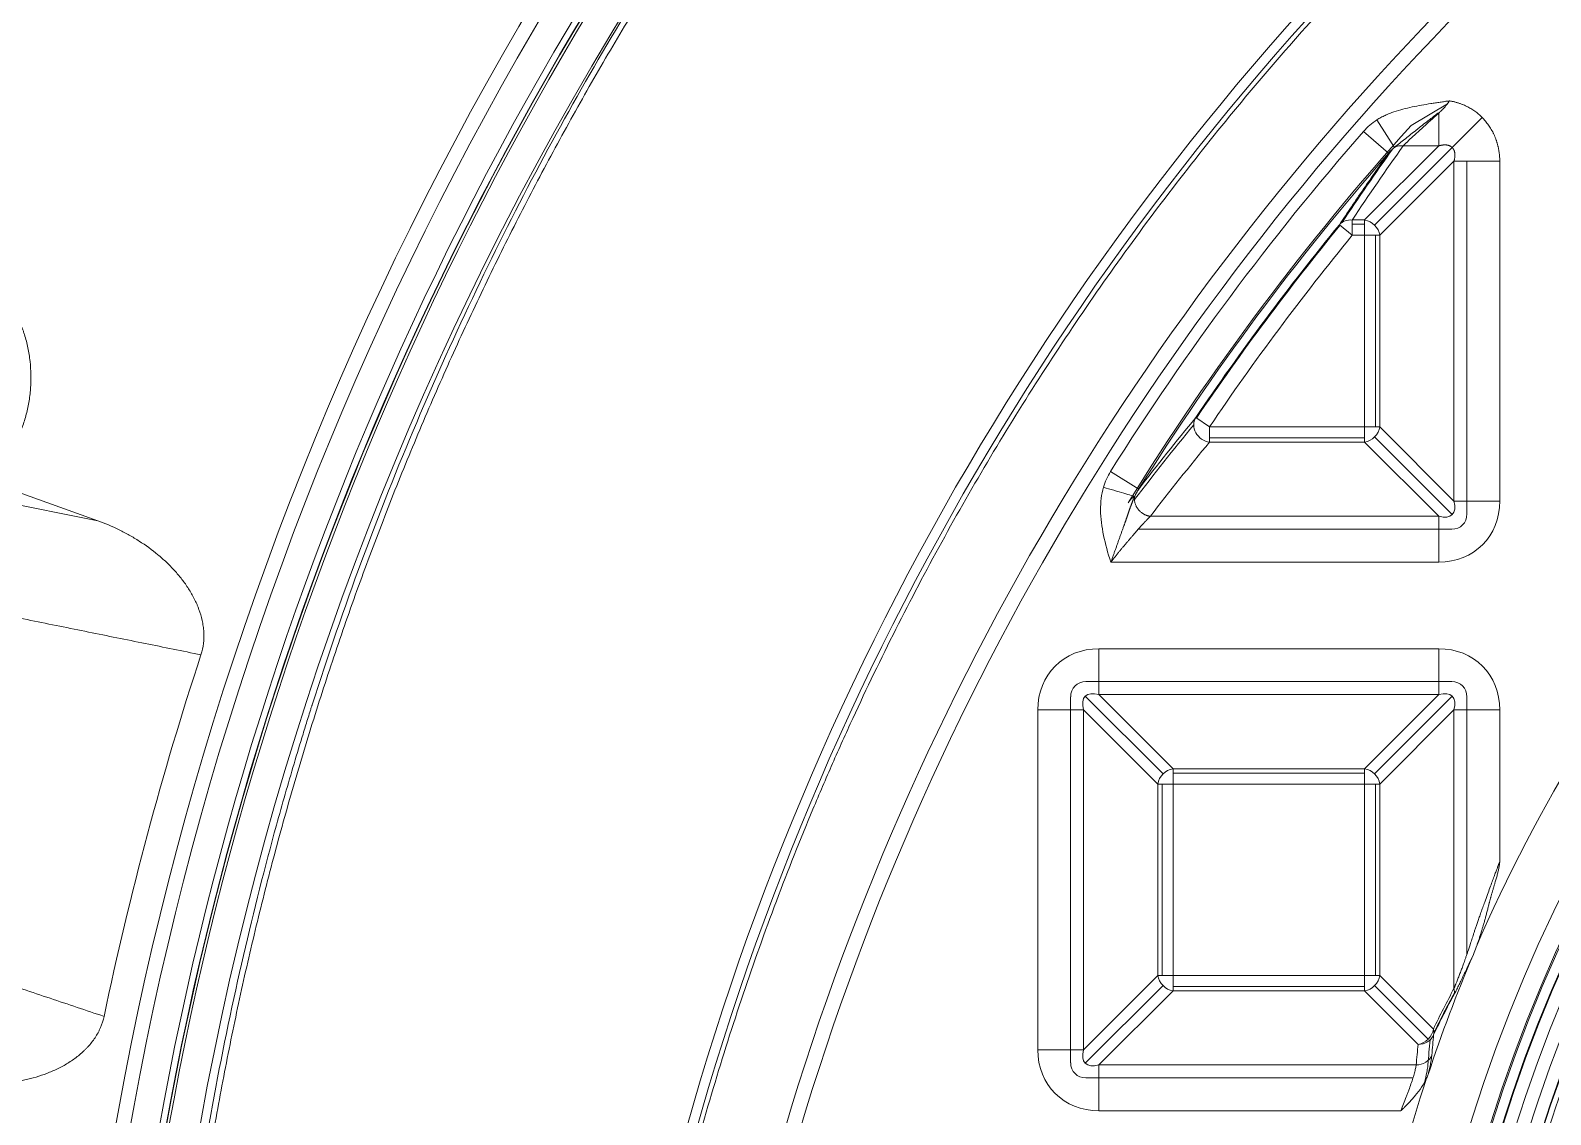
# Model space of a CAD drawing. Header units: millimetres. Extents: x 473 to 1051, y 289 to 609.
# Drawn here: x 531.82 to 577.82, y 477.01 to 509.81 of the extents above; entities that cross this region are included whole.
import ezdxf

# ---------------------------------------------------------------- set-up
doc = ezdxf.new("R2010")
doc.units = ezdxf.units.MM
doc.layers.add('core', color=7, linetype='Continuous', lineweight=20)

msp = doc.modelspace()

# ---------------------------------------------------------------- linework, layer by layer
at = {"layer": 'core', "lineweight": 13}
for p, q in [((573.594, 506.94), (574.694, 507.595)), ((573.09, 506.274), (572.559, 507.105)), ((575.748, 507.176), (574.84, 506.267)), ((572.156, 506.758), (572.913, 506.097)), ((572.187, 504.077), (574.43, 506.32)), ((574.84, 506.267), (572.491, 503.918)), ((573.356, 506.32), (574.43, 506.32)), ((574.892, 505.858), (572.649, 503.614)), ((574.892, 505.858), (574.892, 495.576)), ((575.285, 505.858), (575.285, 495.184)), ((576.279, 495.576), (576.279, 505.858)), ((571.814, 503.614), (571.425, 503.933)), ((572.187, 504.077), (571.814, 504.077)), ((571.814, 503.614), (571.814, 504.077)), ((571.814, 503.946), (572.187, 503.946)), ((572.187, 504.077), (572.187, 503.614)), ((571.814, 503.614), (572.187, 503.614)), ((572.187, 503.614), (572.187, 497.82)), ((572.187, 503.614), (572.649, 503.614)), ((572.518, 497.82), (572.518, 503.614)), ((572.649, 497.82), (572.649, 503.614)), ((567.494, 497.82), (567.078, 498.101)), ((572.187, 497.82), (567.494, 497.82)), ((567.494, 497.357), (567.494, 497.82)), ((572.649, 497.82), (572.187, 497.82)), ((572.187, 497.82), (572.187, 497.357)), ((572.649, 497.82), (574.892, 495.576)), ((567.494, 497.488), (572.187, 497.488)), ((567.494, 497.357), (572.187, 497.357)), ((574.43, 495.114), (572.187, 497.357)), ((574.842, 495.165), (572.491, 497.516)), ((565.352, 495.935), (564.501, 496.469)), ((576.279, 495.576), (574.892, 495.576)), ((574.43, 495.114), (565.707, 495.114)), ((574.43, 495.114), (574.43, 493.728)), ((574.823, 494.722), (565.338, 494.722)), ((564.51, 493.728), (574.43, 493.728)), ((574.43, 491.107), (564.149, 491.107)), ((564.149, 489.721), (564.149, 491.107)), ((574.43, 491.107), (574.43, 489.721)), ((563.756, 490.113), (574.823, 490.113)), ((563.294, 478.585), (563.294, 489.651)), ((563.737, 489.67), (566.088, 487.319)), ((564.149, 489.721), (574.43, 489.721)), ((564.149, 489.721), (566.392, 487.478)), ((572.187, 487.478), (574.43, 489.721)), ((574.842, 489.67), (572.491, 487.319)), ((575.285, 489.651), (575.285, 481.869)), ((562.3, 489.259), (562.3, 478.977)), ((562.3, 489.259), (563.687, 489.259)), ((563.687, 478.977), (563.687, 489.259)), ((565.93, 487.015), (563.687, 489.259)), ((574.892, 489.259), (572.649, 487.015)), ((574.892, 489.259), (576.279, 489.259)), ((574.892, 489.259), (574.892, 480.83)), ((576.279, 489.259), (576.279, 484.676)), ((566.392, 487.015), (566.392, 487.478)), ((572.187, 487.478), (566.392, 487.478)), ((572.187, 487.347), (566.392, 487.347)), ((572.187, 487.478), (572.187, 487.015)), ((565.93, 487.015), (566.392, 487.015)), ((565.93, 487.015), (565.93, 481.221)), ((566.061, 487.015), (566.061, 481.221)), ((566.392, 481.221), (566.392, 487.015)), ((566.392, 487.015), (572.187, 487.015)), ((572.187, 487.015), (572.187, 481.221)), ((572.187, 487.015), (572.649, 487.015)), ((572.518, 481.221), (572.518, 487.015)), ((572.649, 481.221), (572.649, 487.015)), ((563.687, 478.977), (565.93, 481.221)), ((566.392, 481.221), (565.93, 481.221)), ((572.187, 481.221), (566.392, 481.221)), ((566.392, 480.758), (566.392, 481.221)), ((572.649, 481.221), (572.187, 481.221)), ((572.187, 481.221), (572.187, 480.758)), ((572.649, 481.221), (574.268, 479.601)), ((563.737, 478.566), (566.088, 480.917)), ((566.392, 480.758), (564.149, 478.515)), ((566.392, 480.889), (572.187, 480.889)), ((566.392, 480.758), (572.187, 480.758)), ((573.806, 479.139), (572.187, 480.758)), ((572.491, 480.917), (574.11, 479.298)), ((563.687, 478.977), (562.3, 478.977)), ((564.149, 477.129), (564.149, 478.515)), ((573.748, 478.515), (564.149, 478.515)), ((573.651, 478.123), (563.756, 478.123)), ((564.149, 477.129), (573.285, 477.129))]:
    msp.add_line(p, q, dxfattribs=at)
at = {"layer": 'core', "lineweight": 18}
for p in [(530.918, 496.035), (530.222, 495.706)]:
    msp.add_line(p, (533.86, 494.978), dxfattribs=at)
for centre, radius, start, end in [((633.422, 459.219), 100.547, 306.63636, 233.36541), ((633.422, 459.219), 98.958, 101.0725, 224.85525), ((633.422, 453.183), 81.732, 105.12421, 164.87579), ((633.422, 459.219), 98.032, 142.34476, 224.85303), ((619.338, 463.243), 43.824, 90, 180), ((619.338, 463.243), 47.654, 139.809, 156.7202), ((633.422, 459.219), 101.52, 161.80212, 168.19788), ((619.338, 463.243), 47.647, 156.9997, 161.6652), ((619.338, 463.243), 47.654, 161.8108, 167.8606)]:
    msp.add_arc(centre, radius, start, end, dxfattribs=at)
at = {"layer": 'core', "lineweight": 13}
for centre, radius, start, end in [((633.422, 459.219), 100.107, 306.80958, 233.19042), ((633.422, 459.219), 99.239, 100.9827, 225.04545), ((633.422, 459.219), 99.048, 101.05803, 224.91574), ((633.422, 459.219), 99.038, 101.0601, 224.90418), ((633.422, 453.183), 82.176, 105.12421, 164.87579), ((619.338, 463.243), 45.957, 90, 180), ((619.338, 463.243), 45.378, 90, 180), ((619.338, 463.243), 45.336, 90, 180), ((619.338, 463.243), 45.032, 90, 180), ((619.338, 463.243), 45.012, 90, 180), ((619.338, 463.243), 44.63, 90, 180), ((619.338, 463.243), 44.226, 90, 180), ((633.422, 453.183), 80.432, 138.05975, 148.23789), ((619.338, 463.243), 43.844, 90, 180), ((619.338, 463.243), 43.656, 90, 180), ((633.422, 453.183), 81.386, 138.83127, 147.8694), ((633.422, 453.183), 80.382, 138.83127, 147.8694), ((633.422, 453.183), 80.119, 140.69718, 145.90033), ((633.422, 453.183), 80.094, 140.69718, 145.90033), ((633.422, 453.183), 79.617, 140.69718, 145.90033)]:
    msp.add_arc(centre, radius, start, end, dxfattribs=at)
for centre, major_axis, ratio, start_param, end_param in [((633.422, 453.651), (0, 84.914), 0.999984, 0.221194, 1.351769), ((633.422, 453.655), (0, 84.612), 0.999984, 0.219444, 1.353456), ((633.422, 462.333), (0, 75.019), 0.992534, 0.94567, 0.981852), ((633.422, 462.741), (0, 74.576), 0.992534, 0.946713, 0.983307), ((571.814, 503.614), (0.42, -0.277), 0.889007, 2.102043, 3.027045), ((572.187, 503.614), (0.356, -0.356), 0.854588, 0.863645, 2.277948), ((633.422, 442.598), (0, 86.789), 0.992534, 0.880253, 0.913557), ((567.494, 497.82), (-0.388, 0.32), 0.873673, 0.107782, 2.19495), ((572.187, 497.82), (-0.356, -0.356), 0.854588, 0.863645, 2.277948), ((633.422, 442.19), (0, 86.346), 0.992534, 0.877712, 0.911029), ((574.089, 495.918), (1.665, -1.665), 0.854588, 5.576034, 6.990337), ((574.089, 495.918), (-0.753, 0.753), 0.472398, 2.434441, 3.848744), ((574.737, 495.269), (0.416, -0.416), 0.854588, 5.576034, 6.990337), ((564.49, 488.917), (-1.665, 1.665), 0.854588, 5.576034, 6.990337), ((574.089, 488.917), (1.665, 1.665), 0.854588, 5.576034, 6.990337), ((563.842, 489.566), (-0.416, 0.416), 0.854588, 5.576034, 6.990337), ((574.737, 489.566), (0.416, 0.416), 0.854588, 5.576034, 6.990337), ((564.49, 488.917), (-0.753, 0.753), 0.472398, 5.576034, 6.990337), ((574.089, 488.917), (0.753, 0.753), 0.472398, 5.576034, 6.990337), ((566.392, 487.015), (0.356, 0.356), 0.854588, 0.863645, 2.277948), ((572.187, 487.015), (0.356, -0.356), 0.854588, 0.863645, 2.277948), ((566.392, 481.221), (-0.356, 0.356), 0.854588, 0.863645, 2.277948), ((572.187, 481.221), (-0.356, -0.356), 0.854588, 0.863645, 2.277948), ((610.11, 463.243), (39.614, 0), 0.969623, 2.666008, 2.701668), ((609.745, 463.243), (-39.219, 0), 0.969622, 5.80605, 5.841826), ((574.43, 480.83), (-0.444, 0.236), 0.737394, 3.296968, 3.765815), ((573.806, 479.601), (0.356, 0.356), 0.854588, 4.005238, 5.41954), ((573.806, 479.601), (-0.501, 0.05), 0.918067, 1.661756, 2.874759), ((573.806, 479.601), (0.453, -0.22), 0.712807, 0.149594, 0.597873), ((564.49, 479.319), (-1.665, -1.665), 0.854588, 5.576034, 6.990337), ((564.49, 479.319), (0.753, 0.753), 0.472398, 2.434441, 3.848744), ((619.338, 474.328), (0, 47.204), 0.969621, 1.468692, 1.481977), ((619.338, 474.693), (0, 46.809), 0.969622, 1.472727, 1.488965), ((563.842, 478.67), (-0.416, -0.416), 0.854588, 5.576034, 6.990337), ((573.748, 478.977), (-0.501, 0.043), 0.91824, 1.649922, 2.874483)]:
    msp.add_ellipse(centre, major_axis=major_axis, ratio=ratio, start_param=start_param, end_param=end_param, dxfattribs=at)
for points, knots in [([(614.89, 536.068), (614.401, 535.958), (613.913, 535.844), (612.94, 535.607), (611.969, 535.361), (611.003, 535.098), (610.28, 534.894), (610.039, 534.825), (609.559, 534.685), (609.319, 534.614), (607.163, 533.966), (605.273, 533.322), (601.544, 531.905), (599.706, 531.131), (596.988, 529.871), (596.088, 529.434), (595.084, 528.924), (594.972, 528.867), (594.749, 528.753), (594.416, 528.581), (593.641, 528.175), (592.983, 527.818), (590.802, 526.613), (589.101, 525.591), (585.78, 523.436), (582.543, 521.17), (579.472, 518.682), (576.483, 516.082), (575.031, 514.726), (573.269, 512.96), (572.832, 512.514), (572.399, 512.062), (572.226, 511.881), (572.14, 511.79), (571.882, 511.517), (571.027, 510.605), (570.195, 509.677), (568.242, 507.42), (566.999, 505.876), (564.629, 502.711), (563.501, 501.089), (561.36, 497.769), (560.347, 496.071), (558.438, 492.595), (557.541, 490.818), (556.599, 488.774), (556.495, 488.546), (556.29, 488.09), (555.985, 487.403), (555.689, 486.714), (555.111, 485.332), (554.742, 484.404), (553.686, 481.605), (553.049, 479.717), (551.909, 475.896), (551.406, 473.963), (550.971, 472.008)], [0, 0, 0, 0, 0.015625, 0.015625, 0.03125, 0.046875, 0.046875, 0.054688, 0.054688, 0.0625, 0.0625, 0.125, 0.125, 0.1875, 0.1875, 0.21875, 0.21875, 0.222656, 0.222656, 0.226563, 0.234375, 0.25, 0.25, 0.3125, 0.3125, 0.375, 0.4375, 0.4375, 0.5, 0.5, 0.515625, 0.519531, 0.519531, 0.523438, 0.523438, 0.53125, 0.5625, 0.5625, 0.625, 0.625, 0.6875, 0.6875, 0.75, 0.75, 0.8125, 0.8125, 0.820312, 0.820312, 0.828125, 0.84375, 0.84375, 0.875, 0.875, 0.9375, 0.9375, 1, 1, 1, 1]), ([(572.559, 507.105), (572.599, 507.131), (572.64, 507.155), (572.724, 507.201), (572.809, 507.244), (572.896, 507.281), (572.985, 507.316), (573.03, 507.333), (573.165, 507.379), (573.256, 507.406), (573.44, 507.455), (573.532, 507.476), (573.718, 507.516), (573.812, 507.534), (573.999, 507.568), (574.093, 507.584), (574.234, 507.606), (574.281, 507.613), (574.375, 507.627), (574.422, 507.634), (574.516, 507.647), (574.564, 507.654), (574.622, 507.663), (574.634, 507.665), (574.658, 507.669), (574.669, 507.671), (574.705, 507.674), (574.728, 507.675), (574.752, 507.674)], [0, 0, 0, 0, 0.0625, 0.0625, 0.125, 0.1875, 0.1875, 0.25, 0.25, 0.375, 0.375, 0.5, 0.5, 0.625, 0.625, 0.75, 0.75, 0.8125, 0.8125, 0.875, 0.875, 0.9375, 0.9375, 0.953125, 0.953125, 0.96875, 0.96875, 1, 1, 1, 1]), ([(572.156, 506.758), (572.215, 506.825), (572.278, 506.888), (572.413, 507.004), (572.484, 507.057), (572.559, 507.105)], [0, 0, 0, 0, 0.5, 0.5, 1, 1, 1, 1]), ([(574.424, 507.319), (574.362, 507.273), (574.301, 507.226), (574.21, 507.156), (574.179, 507.133), (574.119, 507.087), (574.089, 507.063), (574, 506.994), (573.941, 506.948), (573.854, 506.88), (573.826, 506.857), (573.769, 506.812), (573.741, 506.79), (573.657, 506.723), (573.603, 506.68), (573.496, 506.595), (573.444, 506.554), (573.367, 506.493), (573.341, 506.473), (573.29, 506.433), (573.265, 506.414), (573.215, 506.374), (573.19, 506.355), (573.14, 506.315), (573.115, 506.295), (573.09, 506.274)], [0, 0, 0, 0, 0.125, 0.125, 0.1875, 0.1875, 0.25, 0.25, 0.375, 0.375, 0.4375, 0.4375, 0.5, 0.5, 0.625, 0.625, 0.75, 0.75, 0.8125, 0.8125, 0.875, 0.875, 0.9375, 0.9375, 1, 1, 1, 1]), ([(574.435, 507.306), (574.435, 507.252), (574.434, 507.198), (574.434, 507.092), (574.434, 507.04), (574.433, 506.939), (574.433, 506.89), (574.432, 506.795), (574.432, 506.75), (574.432, 506.664), (574.432, 506.624), (574.431, 506.548), (574.431, 506.512), (574.431, 506.447), (574.431, 506.418), (574.431, 506.364), (574.43, 506.341), (574.43, 506.32)], [0, 0, 0, 0, 0.125, 0.125, 0.25, 0.25, 0.375, 0.375, 0.5, 0.5, 0.625, 0.625, 0.75, 0.75, 0.875, 0.875, 1, 1, 1, 1]), ([(571.425, 503.933), (571.664, 504.294), (571.908, 504.656), (572.404, 505.377), (572.656, 505.737), (572.913, 506.097)], [0, 0, 0, 0, 0.5, 0.5, 1, 1, 1, 1]), ([(573.09, 506.274), (573.057, 506.247), (573.026, 506.219), (572.967, 506.16), (572.939, 506.129), (572.913, 506.097)], [0, 0, 0, 0, 0.5, 0.5, 1, 1, 1, 1]), ([(573.356, 506.32), (573.309, 506.325), (573.262, 506.324), (573.172, 506.308), (573.129, 506.294), (573.09, 506.274)], [0, 0, 0, 0, 0.5, 0.5, 1, 1, 1, 1]), ([(564.286, 495.992), (564.31, 496.076), (564.341, 496.158), (564.413, 496.318), (564.454, 496.395), (564.501, 496.469)], [0, 0, 0, 0, 0.5, 0.5, 1, 1, 1, 1]), ([(565.233, 495.715), (565.213, 495.721), (565.139, 495.742), (564.914, 495.808), (564.606, 495.899), (564.388, 495.962), (564.286, 495.992)], [0, 0, 0, 0, 0.248527, 0.499018, 0.749509, 1, 1, 1, 1]), ([(565.352, 495.935), (565.329, 495.9), (565.307, 495.865), (565.267, 495.791), (565.249, 495.754), (565.233, 495.715)], [0, 0, 0, 0, 0.5, 0.5, 1, 1, 1, 1]), ([(575.479, 481.861), (575.426, 481.749), (575.375, 481.638), (575.298, 481.474), (575.273, 481.421), (575.222, 481.314), (575.197, 481.261), (575.148, 481.157), (575.124, 481.105), (575.076, 481.006), (575.052, 480.957), (575.006, 480.862), (574.983, 480.817), (574.939, 480.729), (574.917, 480.687), (574.896, 480.648)], [0, 0, 0, 0, 0.25, 0.25, 0.375, 0.375, 0.5, 0.5, 0.625, 0.625, 0.75, 0.75, 0.875, 0.875, 1, 1, 1, 1]), ([(573.285, 477.129), (573.314, 477.2), (573.342, 477.27), (573.396, 477.41), (573.423, 477.48), (573.462, 477.583), (573.475, 477.617), (573.5, 477.685), (573.512, 477.718), (573.548, 477.817), (573.57, 477.881), (573.613, 478.005), (573.632, 478.064), (573.667, 478.175), (573.683, 478.227), (573.703, 478.301), (573.709, 478.324), (573.72, 478.369), (573.725, 478.39), (573.738, 478.45), (573.745, 478.485), (573.748, 478.515)], [0, 0, 0, 0, 0.125, 0.125, 0.25, 0.25, 0.3125, 0.3125, 0.375, 0.375, 0.5, 0.5, 0.625, 0.625, 0.75, 0.75, 0.8125, 0.8125, 0.875, 0.875, 1, 1, 1, 1]), ([(573.998, 477.983), (574.027, 478.097), (574.05, 478.201), (574.081, 478.354), (574.091, 478.411), (574.1, 478.481), (574.102, 478.501), (574.103, 478.519)], [0, 0, 0, 0, 0.488532, 0.488532, 0.838311, 0.838311, 1, 1, 1, 1]), ([(574.221, 478.814), (574.218, 478.782), (574.209, 478.708), (574.194, 478.619), (574.18, 478.545), (574.174, 478.519), (574.163, 478.466), (574.158, 478.439), (574.139, 478.354), (574.125, 478.295), (574.11, 478.232)], [0, 0, 0, 0, 0.25, 0.5, 0.5, 0.625, 0.625, 0.75, 0.75, 1, 1, 1, 1])]:
    msp.add_open_spline(points, degree=3, knots=knots, dxfattribs=at)
for points, degree in [([(559.178, 523.007), (556.246, 519.563), (551.045, 512.16), (546.551, 504.307), (542.805, 496.071), (539.836, 487.524), (537.672, 478.74), (536.331, 469.792), (535.824, 460.758), (535.99, 456.237)], 2), ([(565.352, 495.935), (565.91, 496.659), (566.485, 497.381), (567.078, 498.101)], 3), ([(565.036, 495.522), (565.083, 495.599), (565.147, 495.666), (565.224, 495.716)], 3), ([(574.896, 480.648), (574.686, 480.254), (574.48, 479.849), (574.277, 479.432)], 3), ([(574.277, 479.432), (574.257, 479.226), (574.238, 479.02), (574.221, 478.814)], 3)]:
    msp.add_open_spline(points, degree=degree, dxfattribs=at)
at = {"layer": 'core', "lineweight": 18}
for points, degree, knots in [([(535.816, 456.23), (535.773, 457.388), (535.753, 458.49), (535.748, 460.579), (535.761, 461.566), (535.813, 463.426), (535.85, 464.298), (535.938, 465.927), (535.99, 466.684), (536.099, 468.082), (536.156, 468.723), (536.27, 469.891), (536.327, 470.417), (536.434, 471.356), (536.484, 471.767), (536.552, 472.299), (536.573, 472.462), (536.602, 472.685), (536.617, 472.792), (536.632, 472.906), (536.64, 472.961), (536.643, 472.988), (536.645, 473.001), (536.646, 473.008), (536.646, 473.011), (536.647, 473.013), (536.647, 473.014), (536.647, 473.014), (536.647, 473.014), (536.647, 473.014), (536.647, 473.014), (536.647, 473.015), (536.647, 473.014), (536.861, 474.585), (537.107, 476.105), (537.651, 479.042), (537.948, 480.46), (538.58, 483.192), (538.915, 484.507), (539.437, 486.402), (539.615, 487.021), (539.885, 487.931), (540.021, 488.381), (540.181, 488.897), (540.262, 489.153), (540.302, 489.281), (540.322, 489.345), (540.333, 489.377), (540.338, 489.392), (540.34, 489.4), (540.341, 489.404), (540.342, 489.406), (540.342, 489.407), (540.342, 489.408), (540.343, 489.408), (540.343, 489.408), (540.815, 490.893), (541.317, 492.348), (542.373, 495.197), (542.928, 496.591), (544.084, 499.316), (544.685, 500.648), (545.929, 503.249), (546.571, 504.518), (547.89, 506.992), (548.568, 508.198), (549.951, 510.548), (550.657, 511.691), (552.094, 513.916), (552.825, 514.997), (554.304, 517.098), (555.054, 518.118), (555.81, 519.108)], 3, [0, 0, 0, 0, 0.03125, 0.03125, 0.0625, 0.0625, 0.09375, 0.09375, 0.125, 0.125, 0.15625, 0.15625, 0.1875, 0.1875, 0.21875, 0.21875, 0.234375, 0.234375, 0.242187, 0.246094, 0.248047, 0.249023, 0.249512, 0.249756, 0.249878, 0.249939, 0.249969, 0.249985, 0.249992, 0.249996, 0.249998, 0.249998, 0.25, 0.25, 0.3125, 0.3125, 0.375, 0.375, 0.4375, 0.4375, 0.46875, 0.46875, 0.484375, 0.492187, 0.496094, 0.498047, 0.499023, 0.499512, 0.499756, 0.499878, 0.499939, 0.499969, 0.499985, 0.499992, 0.499992, 0.5, 0.5, 0.5625, 0.5625, 0.625, 0.625, 0.6875, 0.6875, 0.75, 0.75, 0.8125, 0.8125, 0.875, 0.875, 0.9375, 0.9375, 1, 1, 1, 1]), ([(574.563, 507.436), (574.56, 507.433), (574.556, 507.428), (574.548, 507.421), (574.54, 507.413), (574.532, 507.405), (574.523, 507.398), (574.513, 507.388), (574.501, 507.379), (574.491, 507.369), (574.483, 507.362), (574.478, 507.357), (574.475, 507.355), (574.473, 507.352), (574.47, 507.349), (574.468, 507.346), (574.465, 507.343), (574.462, 507.34), (574.459, 507.336), (574.456, 507.333), (574.453, 507.329), (574.45, 507.324), (574.447, 507.32), (574.444, 507.316), (574.441, 507.312), (574.439, 507.31), (574.437, 507.308), (574.436, 507.307), (574.435, 507.306)], 3, [0, 0, 0, 0, 0.055271, 0.112707, 0.172335, 0.234171, 0.298232, 0.364527, 0.465342, 0.54437, 0.601724, 0.637489, 0.651714, 0.6712, 0.691846, 0.713658, 0.736641, 0.760799, 0.786136, 0.812655, 0.840358, 0.869248, 0.902076, 0.930448, 0.954381, 0.973906, 0.989075, 1, 1, 1, 1]), ([(574.753, 507.677), (574.749, 507.672), (574.74, 507.66), (574.728, 507.643), (574.716, 507.626), (574.705, 507.61), (574.693, 507.594), (574.682, 507.579), (574.671, 507.564), (574.66, 507.55), (574.645, 507.529), (574.624, 507.504), (574.603, 507.478), (574.582, 507.456), (574.57, 507.443), (574.563, 507.436)], 3, [0, 0, 0, 0, 0.06959, 0.137558, 0.203893, 0.268588, 0.331639, 0.393043, 0.452796, 0.510901, 0.56736, 0.704117, 0.827397, 0.895597, 1, 1, 1, 1]), ([(574.753, 507.681), (574.754, 507.681), (574.754, 507.681), (574.766, 507.679), (574.787, 507.676), (574.819, 507.67), (574.841, 507.665), (574.851, 507.663)], 3, [0, 0, 0, 0, 0.018506, 0.018506, 0.345671, 0.672835, 1, 1, 1, 1]), ([(574.851, 507.663), (575.176, 507.588), (575.684, 507.273), (576.069, 506.785), (576.171, 506.493), (576.271, 506.203), (576.279, 505.858)], 2, [0, 0, 0, 0.25, 0.5, 0.75, 0.75, 1, 1, 1]), ([(574.435, 507.306), (574.429, 507.301), (574.416, 507.29), (574.396, 507.274), (574.376, 507.257), (574.357, 507.24), (574.336, 507.223), (574.316, 507.205), (574.296, 507.187), (574.275, 507.169), (574.254, 507.15), (574.233, 507.131), (574.211, 507.112), (574.19, 507.093), (574.168, 507.073), (574.146, 507.053), (574.124, 507.032), (574.101, 507.012), (574.063, 506.976), (574.009, 506.928), (573.943, 506.868), (573.882, 506.813), (573.826, 506.762), (573.781, 506.722), (573.747, 506.692), (573.721, 506.668), (573.696, 506.646), (573.672, 506.623), (573.648, 506.602), (573.625, 506.58), (573.603, 506.559), (573.581, 506.539), (573.56, 506.519), (573.54, 506.499), (573.52, 506.48), (573.501, 506.461), (573.482, 506.443), (573.464, 506.426), (573.447, 506.409), (573.43, 506.393), (573.414, 506.377), (573.398, 506.362), (573.384, 506.347), (573.369, 506.333), (573.36, 506.324), (573.356, 506.32)], 3, [0, 0, 0, 0, 0.014565, 0.029381, 0.04445, 0.059771, 0.075346, 0.091176, 0.10726, 0.1236, 0.140195, 0.157048, 0.174158, 0.191525, 0.209151, 0.227035, 0.245178, 0.263581, 0.282244, 0.341047, 0.396514, 0.448651, 0.497467, 0.542973, 0.56638, 0.589594, 0.612618, 0.635458, 0.658116, 0.680598, 0.702909, 0.725052, 0.747033, 0.768856, 0.790527, 0.81205, 0.83343, 0.854673, 0.875785, 0.89677, 0.917635, 0.938384, 0.959024, 0.979561, 1, 1, 1, 1]), ([(574.43, 506.32), (574.435, 506.321), (574.444, 506.324), (574.459, 506.328), (574.473, 506.331), (574.488, 506.334), (574.502, 506.337), (574.517, 506.34), (574.531, 506.343), (574.546, 506.345), (574.561, 506.346), (574.576, 506.348), (574.591, 506.349), (574.606, 506.349), (574.62, 506.349), (574.635, 506.349), (574.65, 506.348), (574.664, 506.346), (574.679, 506.345), (574.693, 506.342), (574.707, 506.339), (574.721, 506.336), (574.735, 506.331), (574.748, 506.327), (574.761, 506.321), (574.774, 506.315), (574.787, 506.308), (574.799, 506.301), (574.81, 506.293), (574.822, 506.284), (574.829, 506.277), (574.834, 506.273), (574.835, 506.271), (574.837, 506.269), (574.84, 506.266), (574.843, 506.263), (574.846, 506.26), (574.85, 506.256), (574.854, 506.251), (574.858, 506.246), (574.863, 506.24), (574.867, 506.234), (574.872, 506.227), (574.877, 506.219), (574.882, 506.21), (574.887, 506.201), (574.892, 506.191), (574.896, 506.18), (574.901, 506.168), (574.905, 506.155), (574.909, 506.141), (574.912, 506.126), (574.915, 506.109), (574.918, 506.092), (574.919, 506.074), (574.92, 506.055), (574.92, 506.034), (574.92, 506.012), (574.918, 505.989), (574.915, 505.965), (574.911, 505.94), (574.906, 505.913), (574.9, 505.886), (574.895, 505.867), (574.892, 505.858)], 3, [0, 0, 0, 0, 0.018383, 0.036782, 0.055181, 0.073565, 0.091917, 0.110222, 0.128464, 0.146626, 0.164691, 0.182642, 0.200462, 0.218136, 0.235647, 0.252982, 0.270126, 0.287068, 0.303799, 0.32031, 0.336599, 0.352665, 0.368514, 0.384155, 0.399603, 0.414883, 0.430023, 0.445063, 0.460047, 0.475028, 0.490067, 0.492017, 0.494595, 0.497802, 0.501637, 0.506101, 0.511195, 0.516924, 0.523294, 0.530312, 0.537993, 0.546352, 0.555411, 0.565198, 0.575745, 0.587092, 0.599284, 0.612374, 0.62642, 0.641486, 0.657639, 0.674952, 0.6935, 0.713361, 0.734612, 0.757329, 0.781587, 0.807458, 0.835011, 0.864307, 0.895406, 0.928359, 0.963211, 1, 1, 1, 1]), ([(531.554, 497.759), (531.604, 497.89), (531.646, 498.022), (531.718, 498.289), (531.777, 498.558), (531.811, 498.831), (531.827, 499.039), (531.831, 499.108), (531.834, 499.213), (531.834, 499.248), (531.835, 499.317), (531.835, 499.352), (531.832, 499.525), (531.814, 499.801), (531.771, 500.073), (531.715, 500.343), (531.68, 500.477), (531.628, 500.643), (531.617, 500.676), (531.595, 500.742), (531.56, 500.841), (531.521, 500.937), (531.44, 501.128), (531.379, 501.251), (531.246, 501.492), (531.174, 501.609), (531.056, 501.78), (531.016, 501.837), (530.953, 501.92), (530.931, 501.947), (530.888, 502.002), (530.866, 502.029), (530.754, 502.162), (530.66, 502.264), (530.464, 502.458), (530.259, 502.642), (530.037, 502.808), (529.892, 502.905), (529.863, 502.924), (529.805, 502.962), (529.716, 503.017), (529.625, 503.069), (529.442, 503.169), (529.317, 503.229), (529.188, 503.284)], 3, [0, 0, 0, 0, 0.0625, 0.0625, 0.125, 0.1875, 0.1875, 0.21875, 0.21875, 0.234375, 0.234375, 0.25, 0.25, 0.3125, 0.375, 0.375, 0.4375, 0.4375, 0.453125, 0.453125, 0.46875, 0.5, 0.5, 0.5625, 0.5625, 0.625, 0.625, 0.65625, 0.65625, 0.671875, 0.671875, 0.6875, 0.6875, 0.75, 0.75, 0.8125, 0.875, 0.875, 0.890625, 0.890625, 0.90625, 0.9375, 0.9375, 1, 1, 1, 1]), ([(565.233, 495.715), (565.231, 495.71), (565.226, 495.699), (565.218, 495.684), (565.211, 495.668), (565.204, 495.652), (565.197, 495.635), (565.189, 495.619), (565.182, 495.602), (565.175, 495.585), (565.168, 495.568), (565.161, 495.55), (565.154, 495.533), (565.147, 495.515), (565.14, 495.497), (565.133, 495.479), (565.127, 495.461), (565.12, 495.442), (565.113, 495.424), (565.106, 495.405), (565.099, 495.386), (565.093, 495.367), (565.086, 495.348), (565.079, 495.328), (565.072, 495.309), (565.065, 495.289), (565.059, 495.269), (565.052, 495.249), (565.045, 495.229), (565.038, 495.209), (565.031, 495.189), (565.024, 495.168), (565.017, 495.148), (565.01, 495.127), (565.003, 495.106), (564.996, 495.085), (564.989, 495.064), (564.982, 495.043), (564.974, 495.021), (564.967, 495), (564.96, 494.978), (564.952, 494.956), (564.944, 494.935), (564.936, 494.913), (564.929, 494.891), (564.92, 494.868), (564.912, 494.846), (564.901, 494.816), (564.887, 494.778), (564.87, 494.731), (564.853, 494.685), (564.837, 494.638), (564.82, 494.591), (564.803, 494.544), (564.786, 494.497), (564.77, 494.449), (564.753, 494.401), (564.736, 494.354), (564.719, 494.306), (564.702, 494.258), (564.685, 494.21), (564.668, 494.161), (564.65, 494.113), (564.633, 494.065), (564.615, 494.016), (564.598, 493.968), (564.58, 493.92), (564.563, 493.871), (564.545, 493.823), (564.528, 493.775), (564.516, 493.744), (564.51, 493.728)], 3, [0, 0, 0, 0, 0.009629, 0.019295, 0.028997, 0.038735, 0.04851, 0.058323, 0.068172, 0.078059, 0.087982, 0.097943, 0.107941, 0.117976, 0.128049, 0.138158, 0.148305, 0.158489, 0.168709, 0.178966, 0.18926, 0.19959, 0.209957, 0.22036, 0.2308, 0.241275, 0.251787, 0.262335, 0.272918, 0.283538, 0.294194, 0.304887, 0.315615, 0.32638, 0.337182, 0.348021, 0.358897, 0.36981, 0.380761, 0.391751, 0.40278, 0.413848, 0.424956, 0.436105, 0.447295, 0.458527, 0.469803, 0.481121, 0.504183, 0.527174, 0.550096, 0.572954, 0.595753, 0.618498, 0.641196, 0.663851, 0.68647, 0.709058, 0.73162, 0.75416, 0.77668, 0.799182, 0.821666, 0.84413, 0.866568, 0.888973, 0.911334, 0.933638, 0.955865, 0.977995, 1, 1, 1, 1]), ([(536.98, 490.924), (537.016, 491.037), (537.04, 491.151), (537.068, 491.381), (537.071, 491.497), (537.063, 491.644), (537.06, 491.673), (537.054, 491.732), (537.044, 491.819), (537.028, 491.905), (536.991, 492.076), (536.958, 492.188), (536.907, 492.325), (536.897, 492.353), (536.875, 492.407), (536.841, 492.488), (536.803, 492.567), (536.725, 492.723), (536.667, 492.824), (536.541, 493.019), (536.474, 493.114), (536.385, 493.229), (536.367, 493.252), (536.33, 493.298), (536.311, 493.32), (536.255, 493.387), (536.216, 493.431), (536.098, 493.56), (536.017, 493.643), (535.849, 493.802), (535.763, 493.879), (535.496, 494.1), (535.308, 494.237), (535.062, 494.394), (535.013, 494.425), (534.913, 494.485), (534.761, 494.573), (534.607, 494.654), (534.294, 494.808), (534.08, 494.899), (533.86, 494.978)], 3, [0, 0, 0, 0, 0.0625, 0.0625, 0.125, 0.125, 0.140625, 0.140625, 0.15625, 0.1875, 0.1875, 0.25, 0.25, 0.265625, 0.265625, 0.28125, 0.3125, 0.3125, 0.375, 0.375, 0.4375, 0.4375, 0.453125, 0.453125, 0.46875, 0.46875, 0.5, 0.5, 0.5625, 0.5625, 0.625, 0.625, 0.75, 0.75, 0.78125, 0.78125, 0.8125, 0.875, 0.875, 1, 1, 1, 1]), ([(565.707, 495.114), (565.704, 495.112), (565.7, 495.107), (565.692, 495.1), (565.685, 495.093), (565.677, 495.085), (565.669, 495.077), (565.661, 495.069), (565.653, 495.061), (565.644, 495.052), (565.636, 495.043), (565.627, 495.034), (565.618, 495.025), (565.608, 495.015), (565.599, 495.005), (565.589, 494.995), (565.579, 494.985), (565.569, 494.975), (565.559, 494.964), (565.549, 494.953), (565.538, 494.941), (565.527, 494.93), (565.516, 494.918), (565.505, 494.906), (565.493, 494.894), (565.482, 494.881), (565.47, 494.868), (565.458, 494.855), (565.446, 494.842), (565.433, 494.828), (565.421, 494.814), (565.408, 494.8), (565.395, 494.786), (565.382, 494.771), (565.368, 494.756), (565.355, 494.741), (565.341, 494.725), (565.327, 494.709), (565.313, 494.693), (565.299, 494.677), (565.284, 494.661), (565.269, 494.644), (565.254, 494.627), (565.239, 494.609), (565.224, 494.592), (565.208, 494.574), (565.193, 494.556), (565.164, 494.523), (565.124, 494.476), (565.07, 494.412), (565.015, 494.348), (564.96, 494.282), (564.904, 494.214), (564.856, 494.157), (564.816, 494.109), (564.785, 494.072), (564.754, 494.034), (564.723, 493.996), (564.693, 493.958), (564.662, 493.92), (564.632, 493.882), (564.601, 493.843), (564.571, 493.805), (564.54, 493.766), (564.52, 493.741), (564.51, 493.728)], 3, [0, 0, 0, 0, 0.008812, 0.017701, 0.02667, 0.035717, 0.044844, 0.05405, 0.063337, 0.072705, 0.082154, 0.091685, 0.101298, 0.110993, 0.120771, 0.130633, 0.140578, 0.150606, 0.16072, 0.170917, 0.1812, 0.191568, 0.202021, 0.212561, 0.223186, 0.233898, 0.244697, 0.255583, 0.266556, 0.277617, 0.288766, 0.300002, 0.311327, 0.322741, 0.334243, 0.345834, 0.357515, 0.369285, 0.381144, 0.393094, 0.405134, 0.417264, 0.429484, 0.441795, 0.454197, 0.466691, 0.479275, 0.491951, 0.533977, 0.576129, 0.618411, 0.660825, 0.703372, 0.746056, 0.769236, 0.792397, 0.815539, 0.838663, 0.861767, 0.884853, 0.90792, 0.930968, 0.953997, 0.977008, 1, 1, 1, 1]), ([(536.98, 490.924), (536.417, 491.038), (535.283, 491.267), (533.567, 491.614), (531.822, 491.967), (530.048, 492.326), (528.855, 492.567), (528.254, 492.688)], 3, [0, 0, 0, 0, 0.19335, 0.390025, 0.590025, 0.79335, 1, 1, 1, 1]), ([(576.266, 484.648), (576.261, 484.635), (576.249, 484.601), (576.225, 484.538), (576.193, 484.452), (576.152, 484.342), (576.102, 484.208), (576.044, 484.05), (575.977, 483.869), (575.902, 483.663), (575.829, 483.464), (575.764, 483.283), (575.71, 483.131), (575.66, 482.989), (575.614, 482.858), (575.573, 482.738), (575.536, 482.628), (575.502, 482.528), (575.472, 482.438), (575.436, 482.325), (575.381, 482.157), (575.323, 481.982), (575.272, 481.832), (575.24, 481.739), (575.211, 481.655), (575.184, 481.579), (575.151, 481.488), (575.111, 481.379), (575.061, 481.25), (575.019, 481.143), (574.986, 481.064), (574.966, 481.013), (574.951, 480.976), (574.94, 480.949), (574.93, 480.924), (574.92, 480.898), (574.909, 480.871), (574.9, 480.849), (574.895, 480.836), (574.892, 480.83)], 3, [0, 0, 0, 0, 0.009842, 0.025672, 0.047494, 0.075314, 0.109143, 0.148999, 0.194906, 0.246899, 0.305029, 0.346127, 0.384662, 0.42054, 0.453769, 0.484359, 0.512319, 0.537617, 0.560263, 0.580611, 0.623619, 0.689018, 0.7155, 0.739822, 0.762, 0.782048, 0.799977, 0.835134, 0.871402, 0.908517, 0.927333, 0.942543, 0.954222, 0.962428, 0.967198, 0.978286, 0.987459, 0.993828, 1, 1, 1, 1]), ([(576.277, 484.676), (576.26, 484.435), (576.132, 484.02), (576.029, 483.686), (575.95, 483.376), (575.744, 482.559), (575.564, 482.077)], 2, [0, 0, 0, 0.25, 0.25, 0.5, 0.5, 1, 1, 1]), ([(525.61, 482.819), (526.191, 482.623), (527.344, 482.236), (529.06, 481.66), (530.747, 481.093), (532.407, 480.535), (533.504, 480.166), (534.048, 479.984)], 3, [0, 0, 0, 0, 0.20665, 0.409975, 0.609975, 0.80665, 1, 1, 1, 1]), ([(529.319, 478.032), (529.55, 477.992), (529.78, 477.963), (530.241, 477.932), (530.471, 477.929), (530.817, 477.945), (530.932, 477.953), (531.163, 477.977), (531.279, 477.993), (531.423, 478.017), (531.452, 478.022), (531.509, 478.033), (531.595, 478.05), (531.681, 478.069), (531.85, 478.109), (531.962, 478.14), (532.184, 478.21), (532.293, 478.249), (532.455, 478.315), (532.508, 478.338), (532.588, 478.375), (532.614, 478.387), (532.667, 478.413), (532.693, 478.426), (532.824, 478.493), (532.925, 478.552), (533.12, 478.679), (533.214, 478.747), (533.348, 478.859), (533.392, 478.898), (533.456, 478.959), (533.477, 478.979), (533.518, 479.021), (533.539, 479.042), (533.637, 479.15), (533.709, 479.242), (533.806, 479.388), (533.836, 479.438), (533.878, 479.516), (533.891, 479.542), (533.917, 479.595), (533.929, 479.622), (533.987, 479.757), (534.023, 479.868), (534.048, 479.984)], 3, [0, 0, 0, 0, 0.125, 0.125, 0.25, 0.25, 0.3125, 0.3125, 0.375, 0.375, 0.390625, 0.390625, 0.40625, 0.4375, 0.4375, 0.5, 0.5, 0.5625, 0.5625, 0.59375, 0.59375, 0.609375, 0.609375, 0.625, 0.625, 0.6875, 0.6875, 0.75, 0.75, 0.78125, 0.78125, 0.796875, 0.796875, 0.8125, 0.8125, 0.875, 0.875, 0.90625, 0.90625, 0.921875, 0.921875, 0.9375, 0.9375, 1, 1, 1, 1]), ([(574.065, 478.119), (574.044, 478.07), (574.02, 478.023), (573.969, 477.931), (573.941, 477.886), (573.854, 477.754), (573.79, 477.671), (573.688, 477.549), (573.653, 477.509), (573.582, 477.431), (573.509, 477.354), (573.417, 477.259), (573.351, 477.194), (573.323, 477.166), (573.304, 477.147), (573.295, 477.138), (573.285, 477.129)], 3, [0, 0, 0, 0, 0.125, 0.125, 0.25, 0.25, 0.5, 0.5, 0.625, 0.625, 0.75, 0.875, 0.9375, 0.96875, 0.96875, 1, 1, 1, 1])]:
    msp.add_open_spline(points, degree=degree, knots=knots, dxfattribs=at)
at = {"layer": 'core', "lineweight": 13}
for points, weights in [([(574.892, 505.858), (575.138, 505.858), (575.657, 505.858), (576.279, 505.858)], [1.08985684017, 0.970046527714, 0.970047719955, 1.08986041689]), ([(565.707, 495.114), (565.394, 495.152), (565.174, 495.407), (565.233, 495.715)], [0.999999941633, 0.731288880194, 0.686643656874, 0.866064271672])]:
    msp.add_rational_spline(points, weights, degree=3, dxfattribs=at)
at = {"layer": 'core', "lineweight": 18}
for points in [[(564.51, 493.728), (564.415, 494.004), (564.272, 494.542), (564.165, 495.314), (564.227, 495.774), (564.286, 495.992)], [(575.564, 482.077), (575.538, 482.004), (575.509, 481.932), (575.479, 481.861)], [(574.11, 478.232), (574.097, 478.193), (574.083, 478.156), (574.065, 478.119)]]:
    msp.add_open_spline(points, degree=3, dxfattribs=at)

doc.saveas('drawing.dxf')
